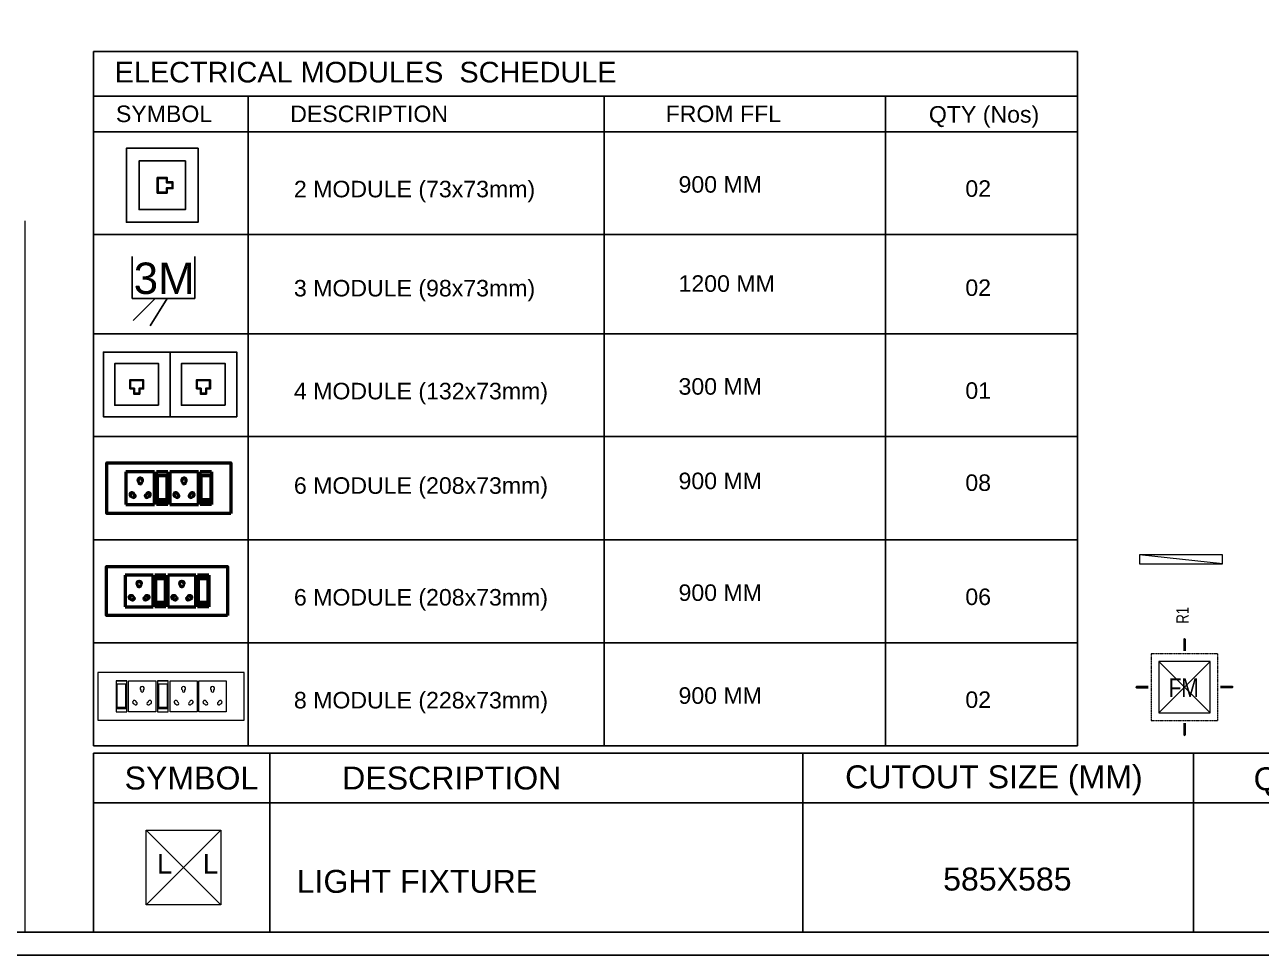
# Model space of a CAD drawing. Header units: millimetres. Extents: x -9331 to 31242, y -4188 to 24622.
# Drawn here: x 3513 to 14661, y -4188 to 4207 of the extents above; entities that cross this region are included whole.
import ezdxf

# ---------------------------------------------------------------- set-up
doc = ezdxf.new("R2010")
doc.units = ezdxf.units.MM
doc.linetypes.add('DASHED', pattern=[0.75, 0.5, -0.25])
for name, color, linetype, lineweight in [('ELBOW_FLANGE', 7, 'Continuous', 0), ('ELE. 2N0S OF 6-16 UPS SOCKETS', 191, 'Continuous', 15), ('MEP_HVAC_RA_RAISERS', 3, 'Continuous', 0), ('Supply Diffusers', 3, 'Continuous', 0)]:
    doc.layers.add(name, color=color, linetype=linetype, lineweight=lineweight)
for name, color, linetype in [('ELE-3M UPS P.SB', 3, 'Continuous'), ('ELE-8M 6-16A UPS SOCKET', 223, 'Continuous'), ('ELE.LAN POINT', 3, 'Continuous'), ('MEP_HVAC_SUPPLY_DIFFUSER', 5, 'Continuous'), ('RCP Legend', 7, 'Continuous')]:
    doc.layers.add(name, color=color, linetype=linetype)
doc.layers.add('ELE-42W EMERGENCY DOWN LIGHT', color=7, linetype='Continuous', lineweight=0, true_color=0x608ec6)
doc.styles.add('ARIAL', font='arial.ttf')
doc.styles.add('ARIEL', font='sanss___.ttf', dxfattribs={"width": 0.75})
doc.styles.add('ROMAN', font='arial.ttf', dxfattribs={"width": 0.8})
doc.styles.get("Standard").update_dxf_attribs({"font": 'arial.ttf'})

# ---------------------------------------------------------------- blocks, each defined once
blk = doc.blocks.new('54W EME')
for p, q in [((-292.5, 292.5), (292.5, -292.5)), ((292.5, 292.5), (-292.5, -292.5))]:
    blk.add_line(p, q)
at = {"layer": 'ELE-42W EMERGENCY DOWN LIGHT'}
blk.add_lwpolyline([(-292.5, -292.5), (-292.5, 292.5), (292.5, 292.5), (292.5, -292.5)], close=True, dxfattribs=at)
at = {"char_height": 154, "width": 324.958, "attachment_point": 1, "style": 'ARIAL'}
for insert in [(-206.9, 107), (152.9, 107)]:
    blk.add_mtext('L', dxfattribs=dict(at, insert=insert))
blk = doc.blocks.new('Voice')
at = {"layer": 'ELE.LAN POINT', "color": 3}
for points in [[(0, -31.8), (127.9, -31.8), (127.9, 92), (0, 92)], [(21.9, -10), (106, -10), (106, 70.1), (21.9, 70.1)], [(77.3, 21.4), (69.7, 21.4), (69.7, 11.7), (58.1, 11.7), (58.1, 21.4), (50.6, 21.4), (50.6, 38.7), (77.3, 38.7)], [(75.9, 22.8), (68.4, 22.8), (68.4, 13), (59.5, 13), (59.5, 22.8), (52, 22.8), (52, 37.4), (75.9, 37.4)]]:
    blk.add_lwpolyline(points, close=True, dxfattribs=at)
blk = doc.blocks.new('543E')
at = {"layer": 'ELE. 2N0S OF 6-16 UPS SOCKETS', "color": 72, "linetype": 'ByBlock'}
for p, q in [((-123.5, -57), (-123.5, -90.8)), ((-26.5, -57), (-123.5, -57)), ((-26.5, -57), (-123.5, -57)), ((-113, -59.8), (-113, -88)), ((-37, -59.8), (-113, -59.8)), ((-109.6, -59.8), (-109.6, -88)), ((-37, -88), (-37, -59.8)), ((-26.5, -57), (-26.5, -90.8)), ((-26.5, -90.8), (-26.5, -57)), ((-123.5, -90.8), (-26.5, -90.8)), ((-123.5, -96.4), (-26.5, -96.4)), ((-123.5, -181.4), (-123.5, -96.4)), ((-113, -88), (-37, -88)), ((-26.5, -96.4), (-26.5, -181.4)), ((-26.5, -181.4), (-123.5, -181.4)), ((-123.5, -187.1), (-123.5, -220.9)), ((-26.5, -187.1), (-123.5, -187.1)), ((-26.5, -187.1), (-123.5, -187.1)), ((-113, -189.9), (-113, -218)), ((-37, -189.9), (-113, -189.9)), ((-109.6, -189.9), (-109.6, -218)), ((-37, -218), (-37, -189.9)), ((-26.5, -187.1), (-26.5, -220.9)), ((-26.5, -220.9), (-26.5, -187.1)), ((-123.5, -220.9), (-26.5, -220.9)), ((-123.5, -311.5), (-123.5, -226.5)), ((-123.5, -226.5), (-26.5, -226.5)), ((-113, -218), (-37, -218)), ((-26.5, -226.5), (-26.5, -311.5)), ((-26.5, -311.5), (-123.5, -311.5)), ((-123.5, -402.2), (-123.5, -317.1)), ((-123.5, -317.1), (-26.5, -317.1)), ((-26.5, -317.1), (-26.5, -402.2)), ((-26.5, -402.2), (-123.5, -402.2))]:
    blk.add_line(p, q, dxfattribs=at)
blk.add_lwpolyline([(-150, 0), (-150, -459.1), (0, -459.1), (0, 0)], close=True, dxfattribs=at)
for centre, radius, start, end in [((-97.9, -119.2), 4.6, 112.6838, 345.0951), ((-93.9, -114.7), 5.7, 275.2689, 182.51), ((-97.9, -158.6), 4.6, 14.9049, 247.3162), ((-57.7, -138.9), 4.22, 71.4031, 288.5969), ((-51, -138.9), 6.62, 217.1584, 142.8416), ((-93.9, -163.1), 5.7, 177.49, 84.7311), ((-97.9, -249.3), 4.6, 112.6838, 345.0951), ((-93.9, -244.8), 5.7, 275.2689, 182.51), ((-57.7, -269), 4.22, 71.4031, 288.5969), ((-51, -269), 6.62, 217.1584, 142.8416), ((-97.9, -288.7), 4.6, 14.9049, 247.3162), ((-93.9, -293.2), 5.7, 177.49, 84.7311), ((-97.9, -339.9), 4.6, 112.6838, 345.0951), ((-93.9, -335.4), 5.7, 275.2689, 182.51), ((-97.9, -379.4), 4.6, 14.9049, 247.3162), ((-93.9, -383.9), 5.7, 177.49, 84.7311), ((-57.7, -359.7), 4.22, 71.4031, 288.5969), ((-51, -359.7), 6.62, 217.1584, 142.8416)]:
    blk.add_arc(centre, radius, start, end, dxfattribs=at)
blk = doc.blocks.new('3M UPS SB')
at = {"layer": 'ELE-3M UPS P.SB', "color": 3}
for p, q in [((-133.8, 160), (-69.3, 265.2)), ((-88.2, 160), (-3.4, 244.9)), ((-240, 160), (-240, 0)), ((0, 160), (-240, 160)), ((0, 160), (0, 0))]:
    blk.add_line(p, q, dxfattribs=at)
blk.add_text('3M', height=120, rotation=180, dxfattribs=at).set_placement((-6, 143))
blk = doc.blocks.new('6MODULE-UPS')
at = {"layer": 'ELE. 2N0S OF 6-16 UPS SOCKETS', "color": 223, "lineweight": 50}
for p, q in [((-5.7, 91.9), (-5.7, 19.7)), ((-5.7, 91.9), (-5.7, 19.7)), ((19.4, 91.9), (-5.7, 91.9)), ((-5.7, 91.9), (19.4, 91.9)), ((19.4, 19.7), (19.4, 91.9)), ((23.6, 91.9), (86.9, 91.9)), ((23.6, 19.7), (23.6, 91.9)), ((86.9, 91.9), (86.9, 19.7)), ((91.1, 91.9), (91.1, 19.7)), ((91.1, 91.9), (91.1, 19.7)), ((116.2, 91.9), (91.1, 91.9)), ((91.1, 91.9), (116.2, 91.9)), ((116.2, 19.7), (116.2, 91.9)), ((120.4, 19.7), (120.4, 91.9)), ((120.4, 91.9), (183.6, 91.9)), ((183.6, 91.9), (183.6, 19.7)), ((-3.6, 84), (-3.6, 27.6)), ((17.3, 84), (-3.6, 84)), ((17.3, 27.6), (17.3, 84)), ((93.2, 84), (93.2, 27.6)), ((114.1, 84), (93.2, 84)), ((114.1, 27.6), (114.1, 84)), ((-3.6, 30.1), (17.3, 30.1)), ((93.2, 30.1), (114.1, 30.1)), ((-5.7, 19.7), (19.4, 19.7)), ((-3.6, 27.6), (17.3, 27.6)), ((86.9, 19.7), (23.6, 19.7)), ((91.1, 19.7), (116.2, 19.7)), ((93.2, 27.6), (114.1, 27.6)), ((183.6, 19.7), (120.4, 19.7))]:
    blk.add_line(p, q, dxfattribs=at)
blk.add_lwpolyline([(-48.1, 0), (226, 0), (226, 111.6), (-48.1, 111.6)], close=True, dxfattribs=at)
for centre, radius, start, end in [((55.3, 73.6), 4.92, 307.1584, 232.8416), ((55.3, 68.7), 3.14, 161.4031, 18.5969), ((152, 73.6), 4.92, 307.1584, 232.8416), ((152, 68.7), 3.14, 161.4031, 18.5969), ((37.2, 41.7), 4.24, 5.2689, 272.51), ((40.6, 38.8), 3.42, 202.6838, 75.0951), ((69.9, 38.8), 3.42, 104.9049, 337.3162), ((73.3, 41.7), 4.24, 267.49, 174.7311), ((134, 41.7), 4.24, 5.2689, 272.51), ((137.3, 38.8), 3.42, 202.6838, 75.0951), ((166.7, 38.8), 3.42, 104.9049, 337.3162), ((170, 41.7), 4.24, 267.49, 174.7311)]:
    blk.add_arc(centre, radius, start, end, dxfattribs=at)
blk = doc.blocks.new('5Y3AQY')
at = {"layer": 'ELE. 2N0S OF 6-16 UPS SOCKETS', "color": 72, "lineweight": 50}
for p, q in [((-311.5, -26.5), (-277.7, -26.5)), ((-311.5, -123.5), (-311.5, -26.5)), ((-311.5, -123.5), (-311.5, -26.5)), ((-277.7, -26.5), (-277.7, -123.5)), ((-272.1, -26.5), (-272.1, -123.5)), ((-187.1, -26.5), (-272.1, -26.5)), ((-187.1, -123.5), (-187.1, -26.5)), ((-181.4, -26.5), (-147.6, -26.5)), ((-181.4, -123.5), (-181.4, -26.5)), ((-181.4, -123.5), (-181.4, -26.5)), ((-147.6, -26.5), (-147.6, -123.5)), ((-57, -26.5), (-142, -26.5)), ((-142, -26.5), (-142, -123.5)), ((-57, -123.5), (-57, -26.5)), ((-308.7, -37), (-280.5, -37)), ((-308.7, -113), (-308.7, -37)), ((-308.7, -40.4), (-280.5, -40.4)), ((-280.5, -37), (-280.5, -113)), ((-178.6, -37), (-150.4, -37)), ((-178.6, -113), (-178.6, -37)), ((-178.6, -40.4), (-150.4, -40.4)), ((-150.4, -37), (-150.4, -113)), ((-311.5, -123.5), (-277.7, -123.5)), ((-277.7, -123.5), (-311.5, -123.5)), ((-280.5, -113), (-308.7, -113)), ((-272.1, -123.5), (-187.1, -123.5)), ((-181.4, -123.5), (-147.6, -123.5)), ((-147.6, -123.5), (-181.4, -123.5)), ((-150.4, -113), (-178.6, -113)), ((-142, -123.5), (-57, -123.5))]:
    blk.add_line(p, q, dxfattribs=at)
blk.add_lwpolyline([(-368.5, 0), (0, 0), (0, -150), (-368.5, -150)], close=True, dxfattribs=at)
for centre, radius, start, end in [((-253.8, -56.1), 5.7, 87.49, 354.7311), ((-249.3, -52.1), 4.6, 284.9049, 157.3162), ((-209.8, -52.1), 4.6, 22.6838, 255.0951), ((-205.3, -56.1), 5.7, 185.2689, 92.51), ((-123.7, -56.1), 5.7, 87.49, 354.7311), ((-119.2, -52.1), 4.6, 284.9049, 157.3162), ((-79.7, -52.1), 4.6, 22.6838, 255.0951), ((-75.2, -56.1), 5.7, 185.2689, 92.51), ((-229.6, -99), 6.62, 127.1584, 52.8416), ((-229.6, -92.3), 4.22, 341.4031, 198.5969), ((-99.5, -99), 6.62, 127.1584, 52.8416), ((-99.5, -92.3), 4.22, 341.4031, 198.5969)]:
    blk.add_arc(centre, radius, start, end, dxfattribs=at)
blk = doc.blocks.new('FM3')
at = {"layer": 'Supply Diffusers'}
for p, q in [((235, -235), (-235, 235)), ((-235, -235), (235, 235))]:
    blk.add_line(p, q, dxfattribs=at)
at = {"layer": 'Supply Diffusers', "color": 7}
for points in [[(1, 451, 0, 150, 0), (1, 391, 25, 25, 0), (1, 330, 25, 25, 0)], [(-451, -1, 0, 150, 0), (-391, -1, 25, 25, 0), (-330, -1, 25, 25, 0)], [(451, 1, 0, 150, 0), (390, 1, 25, 25, 0), (330, 1, 25, 25, 0)], [(1, -451, 0, 150, 0), (1, -390, 25, 25, 0), (1, -330, 25, 25, 0)]]:
    blk.add_lwpolyline(points, format="xyseb", dxfattribs=at)
at = {"layer": 'Supply Diffusers', "linetype": 'DASHED', "ltscale": 5}
blk.add_lwpolyline([(-305, -305), (305, -305), (305, 305), (-305, 305)], close=True, dxfattribs=at)
at = {"layer": 'Supply Diffusers'}
blk.add_lwpolyline([(-235, -235), (235, -235), (235, 235), (-235, 235)], close=True, dxfattribs=at)
at = {"layer": 'Supply Diffusers', "style": 'ROMAN', "width": 0.8}
blk.add_text('FM', height=170, dxfattribs=at).set_placement((-144, -90))
blk = doc.blocks.new('SA DIFFUSER 600X600MM')
at = {"layer": 'Supply Diffusers', "color": 1, "xscale": 0.9836065573758823, "yscale": 0.9836065573758823, "zscale": 0.9836065573758823}
blk.add_blockref('FM3', (1302830, -127949, 14385), dxfattribs=at)

msp = doc.modelspace()

# ---------------------------------------------------------------- linework, layer by layer
for points in [[(31241.90189, 24622.29864), (31241.90189, -4187.97993), (-9331.18277, -4187.97993), (-9331.18277, 24622.29864)], [(31033.25271, 24413.64946), (31033.25271, -3979.33076), (-9122.53359, -3979.33076), (-9122.53359, 24413.64946)]]:
    msp.add_lwpolyline(points, close=True)
at = {"layer": 'ELBOW_FLANGE'}
msp.add_line((3513.07087, 2439.06989), (3513.07087, -3979.33076), dxfattribs=at)
at = {"layer": 'MEP_HVAC_RA_RAISERS'}
msp.add_line((14312.07875, -656.57024), (13562.07875, -576.57024), dxfattribs=at)
msp.add_lwpolyline([(14312.07875, -576.57024), (13562.07875, -576.57024), (13562.07875, -656.57024), (14312.07875, -656.57024)], close=True, dxfattribs=at)
at = {"layer": 'MEP_HVAC_RA_RAISERS', "lineweight": 25}
msp.add_lwpolyline([(13972.31619, -679.9478, 0, 66.44725, 0), (13972.31449, -757.46294, 0, 0, 0), (13972.3117, -884.06328, 0, 0, 0), (14072.41777, -884.06548, 0, 0, 0), (13797.28012, -948.46198, 0, 0, 0), (13949.61543, -948.46533, 0, 0, 0), (13949.61333, -1043.96677, 0, 0, 0)], format="xyseb", dxfattribs=at)
at = {"layer": 'RCP Legend', "lineweight": -3, "ltscale": 250}
for p, q in [((4134.35531, 3966.55728), (13002.94365, 3966.55728)), ((4134.35531, 3563.74445), (13002.94365, 3563.74445)), ((4134.35531, -2365.64691), (16451.83912, -2365.64691))]:
    msp.add_line(p, q, dxfattribs=at)
at = {"layer": 'RCP Legend', "lineweight": -3}
for p, q in [((4134.35531, 3966.55728), (4134.35531, -2297.55845)), ((13002.94365, 3966.55728), (13002.94365, -2297.55845)), ((5527.48798, 3563.74445), (5527.48798, -2297.55845)), ((8736.62159, 3563.74445), (8736.62159, -2297.55845)), ((11273.85192, 3563.74445), (11273.85192, -2297.55845)), ((4134.35531, 3241.49419), (13002.94365, 3241.49419)), ((4134.35531, 2313.38069), (13002.94365, 2313.38069)), ((4134.35531, 2313.38069), (13002.94365, 2313.38069)), ((4134.35531, 2313.38069), (13002.94365, 2313.38069)), ((13002.94365, 2313.38069), (4134.35531, 2313.38069)), ((4134.35531, 2313.38069), (13002.94365, 2313.38069)), ((4134.35531, 1419.07457), (13002.94365, 1419.07457)), ((4134.35531, 490.96107), (13002.94365, 490.96107)), ((4134.35531, -441.33145), (13002.94365, -441.33145)), ((4134.35531, -1369.44495), (13002.94365, -1369.44495)), ((4134.35531, -2297.55845), (13002.94365, -2297.55845)), ((4134.35531, -2365.64691), (4134.35531, -3979.33076)), ((5721.53922, -2365.64691), (5721.53922, -3979.33076)), ((10526.39181, -2365.64691), (10526.39181, -3979.33076)), ((14050.32282, -2365.64691), (14050.32282, -3979.33076)), ((4134.35531, -2813.21671), (16451.83912, -2813.21671)), ((4134.35531, -3979.33076), (16451.83912, -3979.33076))]:
    msp.add_line(p, q, dxfattribs=at)

# ---------------------------------------------------------------- block references
at = {"layer": 'ELE-3M UPS P.SB', "color": 6, "xscale": 2.35839843750162, "yscale": 2.35839843750162, "zscale": 2.35839843750162, "rotation": 179.9999999999999}
msp.add_blockref('3M UPS SB', (4481.33407, 2115.48924), dxfattribs=at)
at = {"layer": 'ELE-42W EMERGENCY DOWN LIGHT', "linetype": 'ByBlock', "xscale": 1.15, "yscale": 1.15, "zscale": 1.15}
msp.add_blockref('54W EME', (4943.09178, -3396.13654), dxfattribs=at)
at = {"layer": 'ELE-8M 6-16A UPS SOCKET', "color": 254, "linetype": 'ByBlock', "true_color": 0xdebad0, "xscale": 2.875, "yscale": 2.875, "zscale": 2.875, "rotation": 90}
msp.add_blockref('543E', (4172.09233, -1635.41393), dxfattribs=at)
at = {"layer": 'ELE. 2N0S OF 6-16 UPS SOCKETS', "color": 3, "linetype": 'ByBlock', "xscale": 3.035510417077101, "yscale": 3.035510417077101, "zscale": 3.035510417077101, "rotation": 180}
msp.add_blockref('5Y3AQY', (4252.24813, -202.1137), dxfattribs=at)
at = {"layer": 'ELE. 2N0S OF 6-16 UPS SOCKETS', "xscale": -3.979694104643648, "yscale": 3.979694104643648, "zscale": 3.979694104643648, "rotation": 359.9999999999996}
msp.add_blockref('6MODULE-UPS', (5148.85331, -1124.14039), dxfattribs=at)
at = {"layer": 'ELE.LAN POINT', "color": 7, "xscale": -5.223675031961998, "yscale": 5.223675031961998, "zscale": 5.223675031961998, "rotation": 89.9999999999992}
msp.add_blockref('Voice', (4910.162, 3092.53212), dxfattribs=at)
at = {"layer": 'ELE.LAN POINT', "color": 7, "xscale": -4.701307528765799, "yscale": 4.701307528765799, "zscale": 4.701307528765799}
for p in [(4823.07845, 820.45724), (5424.25032, 820.45724)]:
    msp.add_blockref('Voice', p, dxfattribs=at)
at = {"layer": 'MEP_HVAC_SUPPLY_DIFFUSER'}
msp.add_blockref('SA DIFFUSER 600X600MM', (-1288862.06139, 126180.58558, -14384.75971), dxfattribs=at)

# ---------------------------------------------------------------- texts
at = {"layer": 'MEP_HVAC_RA_RAISERS', "lineweight": 25, "insert": (13894.58435, -1195.6472), "char_height": 112.5, "width": 174.1508823, "attachment_point": 1, "rotation": 90, "style": 'ARIEL'}
msp.add_mtext('R1', dxfattribs=at)
at = {"layer": 'RCP Legend', "lineweight": -3}
for s, height, p in [('ELECTRICAL MODULES  SCHEDULE', 186.3, (4322.81982, 3686.08704)), ('SYMBOL', 149.04, (4335.2392, 3328.5356)), ('DESCRIPTION', 149.04, (5906.46451, 3328.5356)), (' FROM FFL', 149.04, (9232.92067, 3328.5356)), ('QTY (Nos)', 149.04, (11664.00857, 3323.489)), ('2 MODULE (73x73mm)', 149.04, (5939.76089, 2649.93762)), ('900 MM', 149.04, (9406.99633, 2691.78144)), ('02', 149.04, (11992.73252, 2654.49102)), ('3 MODULE (98x73mm)', 149.04, (5939.76089, 1755.6315)), ('1200 MM', 149.04, (9406.99633, 1797.47532)), ('02', 149.04, (11992.73252, 1760.1849)), ('300 MM', 149.04, (9406.99633, 869.36182)), ('4 MODULE (132x73mm)', 149.04, (5939.76089, 827.518)), ('01', 149.04, (11992.73252, 832.0714)), ('6 MODULE (208x73mm)', 149.04, (5939.76089, -24.73273)), ('900 MM', 149.04, (9406.99633, 17.11109)), ('08', 149.04, (11992.73252, 1.26927)), ('6 MODULE (208x73mm)', 149.04, (5939.76089, -1032.88802)), ('900 MM', 149.04, (9406.99633, -991.0442)), ('06', 149.04, (11992.73252, -1028.33462)), ('900 MM', 149.04, (9406.99633, -1919.1577)), ('8 MODULE (228x73mm)', 149.04, (5939.76089, -1961.00152)), ('02', 149.04, (11992.73252, -1956.44812)), ('SYMBOL', 207, (4413.36072, -2692.32587)), ('DESCRIPTION', 207, (6374.63158, -2692.32587)), ('CUTOUT SIZE (MM)', 207, (10908.89327, -2681.5748)), ('QTY (Nos)', 207, (14592.20706, -2699.33504)), ('585X585', 207, (11792.60567, -3603.84284))]:
    msp.add_text(s, height=height, dxfattribs=at).set_placement(p)
at = {"layer": 'RCP Legend', "lineweight": 0}
msp.add_text('LIGHT FIXTURE', height=207, dxfattribs=at).set_placement((5964.78749, -3624.53248))

doc.saveas('drawing.dxf')
